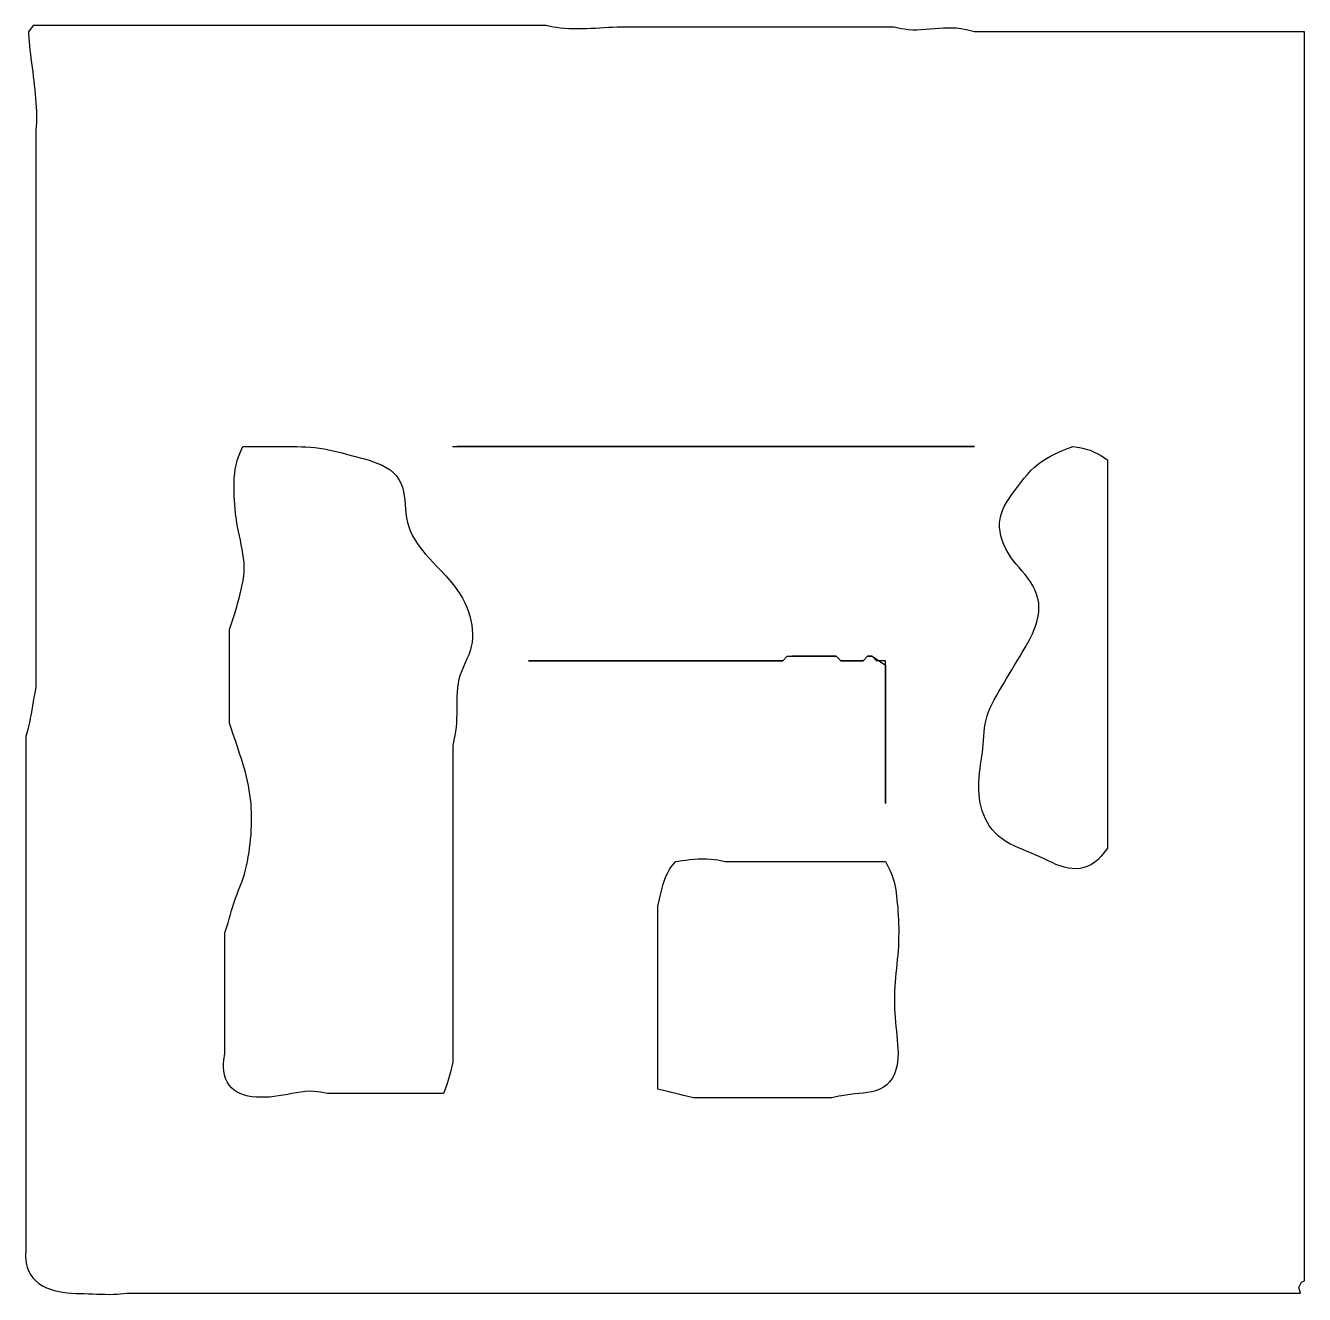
# Model space of a CAD drawing. Header units: metres. Extents: x 18 to 192, y 117 to 277.
# Drawn here: x 163.53 to 192.19, y 248.6 to 277.04 of the extents above; entities that cross this region are included whole.
import ezdxf

# ---------------------------------------------------------------- set-up
doc = ezdxf.new("R2010")
doc.units = ezdxf.units.M
for name, color, linetype in [('DETAILS', 3, 'Continuous'), ('HOLES', 1, 'Continuous'), ('OUTER', 7, 'Continuous')]:
    doc.layers.add(name, color=color, linetype=linetype)

msp = doc.modelspace()

# ---------------------------------------------------------------- linework, layer by layer
at = {"layer": 'DETAILS'}
for points in [[(173.1, 267.6), (184.8, 267.6), (173.2, 267.6)], [(180.6, 262.9), (180.5, 262.8), (174.8, 262.8), (180.5, 262.8), (180.6, 262.9), (181.7, 262.9), (181.8, 262.8), (182.3, 262.8), (182.4, 262.9), (182.5, 262.9), (182.8, 262.7), (182.8, 259.6), (182.8, 262.8), (182.6, 262.8), (182.5, 262.9), (182.4, 262.9), (182.3, 262.8), (181.8, 262.8), (181.7, 262.9), (180.7, 262.9)]]:
    msp.add_lwpolyline(points, dxfattribs=at)
at = {"layer": 'HOLES'}
for points in [[(168.4, 267.6), (168.557, 267.6), (168.63, 267.6), (168.716, 267.6), (168.817, 267.6), (168.911, 267.6), (169.009, 267.6), (169.109, 267.6), (169.209, 267.6), (169.31, 267.6), (169.411, 267.6), (169.512, 267.6), (169.613, 267.599), (169.714, 267.597), (169.815, 267.593), (169.916, 267.587), (170.017, 267.578), (170.118, 267.565), (170.219, 267.549), (170.32, 267.53), (170.421, 267.508), (170.522, 267.483), (170.623, 267.458), (170.724, 267.431), (170.825, 267.404), (170.926, 267.378), (171.028, 267.351), (171.129, 267.323), (171.229, 267.293), (171.329, 267.261), (171.427, 267.224), (171.523, 267.183), (171.613, 267.135), (171.698, 267.079), (171.775, 267.016), (171.842, 266.945), (171.898, 266.866), (171.944, 266.781), (171.978, 266.69), (172.003, 266.596), (172.019, 266.499), (172.03, 266.4), (172.038, 266.3), (172.045, 266.2), (172.054, 266.1), (172.068, 266), (172.089, 265.9), (172.118, 265.8), (172.157, 265.7), (172.205, 265.6), (172.263, 265.5), (172.331, 265.4), (172.407, 265.3), (172.489, 265.2), (172.577, 265.1), (172.668, 265), (172.762, 264.9), (172.856, 264.8), (172.948, 264.7), (173.037, 264.6), (173.12, 264.5), (173.197, 264.4), (173.266, 264.3), (173.326, 264.2), (173.378, 264.1), (173.422, 264), (173.459, 263.9), (173.489, 263.8), (173.513, 263.7), (173.53, 263.6), (173.542, 263.501), (173.548, 263.403), (173.546, 263.306), (173.536, 263.21), (173.519, 263.116), (173.493, 263.024), (173.461, 262.934), (173.423, 262.845), (173.383, 262.755), (173.342, 262.666), (173.304, 262.576), (173.271, 262.484), (173.244, 262.39), (173.223, 262.294), (173.209, 262.197), (173.2, 262.099), (173.195, 262), (173.194, 261.9), (173.193, 261.8), (173.193, 261.7), (173.192, 261.601), (173.19, 261.503), (173.185, 261.406), (173.178, 261.313), (173.165, 261.213), (173.152, 261.127), (173.139, 261.056), (173.103, 260.9), (173.103, 253.8), (173.069, 253.647), (173.052, 253.578), (173.032, 253.5), (173.003, 253.4), (172.979, 253.322), (172.957, 253.253), (172.9, 253.1), (170.3, 253.1), (170.144, 253.132), (170.073, 253.14), (169.987, 253.146), (169.887, 253.149), (169.794, 253.143), (169.697, 253.132), (169.599, 253.117), (169.5, 253.099), (169.4, 253.08), (169.3, 253.061), (169.2, 253.044), (169.1, 253.031), (169, 253.021), (168.901, 253.015), (168.803, 253.014), (168.706, 253.017), (168.612, 253.026), (168.52, 253.041), (168.434, 253.063), (168.352, 253.091), (168.275, 253.127), (168.206, 253.172), (168.145, 253.226), (168.092, 253.288), (168.048, 253.358), (168.013, 253.434), (167.988, 253.516), (167.972, 253.599), (167.968, 253.693), (167.969, 253.775), (167.973, 253.845), (168, 254), (168, 256.7), (168.048, 256.856), (168.069, 256.927), (168.094, 257.012), (168.122, 257.11), (168.148, 257.2), (168.176, 257.292), (168.207, 257.385), (168.239, 257.476), (168.272, 257.566), (168.306, 257.655), (168.34, 257.745), (168.374, 257.834), (168.406, 257.924), (168.434, 258.016), (168.46, 258.11), (168.483, 258.206), (168.504, 258.303), (168.522, 258.401), (168.538, 258.5), (168.552, 258.6), (168.565, 258.7), (168.575, 258.8), (168.584, 258.9), (168.59, 259), (168.594, 259.1), (168.596, 259.2), (168.596, 259.3), (168.594, 259.4), (168.59, 259.5), (168.583, 259.6), (168.573, 259.7), (168.56, 259.8), (168.545, 259.9), (168.527, 260), (168.506, 260.1), (168.482, 260.2), (168.456, 260.3), (168.428, 260.4), (168.399, 260.5), (168.368, 260.6), (168.336, 260.699), (168.304, 260.797), (168.272, 260.894), (168.241, 260.987), (168.207, 261.087), (168.178, 261.173), (168.154, 261.244), (168.1, 261.4), (168.1, 263.5), (168.154, 263.656), (168.178, 263.727), (168.205, 263.813), (168.236, 263.913), (168.262, 264.006), (168.29, 264.103), (168.317, 264.201), (168.342, 264.3), (168.366, 264.4), (168.388, 264.5), (168.407, 264.6), (168.42, 264.7), (168.428, 264.8), (168.43, 264.9), (168.426, 265), (168.417, 265.1), (168.402, 265.2), (168.385, 265.3), (168.365, 265.4), (168.344, 265.5), (168.324, 265.6), (168.303, 265.7), (168.283, 265.8), (168.266, 265.9), (168.25, 266), (168.237, 266.1), (168.226, 266.2), (168.217, 266.3), (168.21, 266.4), (168.206, 266.5), (168.203, 266.6), (168.203, 266.7), (168.204, 266.8), (168.209, 266.899), (168.217, 266.997), (168.23, 267.094), (168.247, 267.187), (168.276, 267.287), (168.303, 267.373), (168.329, 267.444)], [(187, 267.6), (187.15, 267.581), (187.218, 267.566), (187.298, 267.545), (187.388, 267.518), (187.478, 267.476), (187.558, 267.436), (187.627, 267.399), (187.776, 267.3), (187.776, 258.6), (187.676, 258.464), (187.626, 258.409), (187.566, 258.348), (187.492, 258.282), (187.419, 258.234), (187.34, 258.194), (187.255, 258.164), (187.167, 258.145), (187.077, 258.138), (186.985, 258.14), (186.893, 258.152), (186.803, 258.173), (186.713, 258.201), (186.623, 258.236), (186.534, 258.275), (186.445, 258.317), (186.355, 258.36), (186.263, 258.403), (186.17, 258.445), (186.074, 258.487), (185.977, 258.527), (185.879, 258.566), (185.782, 258.607), (185.685, 258.65), (185.591, 258.697), (185.5, 258.749), (185.414, 258.806), (185.334, 258.87), (185.261, 258.94), (185.195, 259.014), (185.136, 259.093), (185.085, 259.175), (185.04, 259.259), (185.003, 259.346), (184.972, 259.434), (184.946, 259.524), (184.925, 259.616), (184.91, 259.71), (184.9, 259.806), (184.894, 259.903), (184.892, 260), (184.894, 260.097), (184.899, 260.194), (184.908, 260.29), (184.92, 260.384), (184.933, 260.476), (184.947, 260.566), (184.961, 260.655), (184.973, 260.745), (184.983, 260.834), (184.991, 260.924), (184.998, 261.015), (185.003, 261.107), (185.01, 261.2), (185.02, 261.293), (185.035, 261.385), (185.055, 261.476), (185.081, 261.566), (185.113, 261.655), (185.151, 261.745), (185.194, 261.834), (185.241, 261.924), (185.292, 262.016), (185.345, 262.11), (185.4, 262.206), (185.458, 262.303), (185.516, 262.401), (185.576, 262.5), (185.635, 262.6), (185.695, 262.7), (185.756, 262.8), (185.817, 262.9), (185.876, 263), (185.934, 263.1), (185.991, 263.2), (186.044, 263.3), (186.093, 263.4), (186.137, 263.5), (186.174, 263.6), (186.204, 263.7), (186.226, 263.8), (186.239, 263.9), (186.242, 264), (186.235, 264.099), (186.217, 264.198), (186.189, 264.294), (186.152, 264.388), (186.106, 264.48), (186.052, 264.567), (185.993, 264.651), (185.929, 264.732), (185.863, 264.811), (185.796, 264.889), (185.73, 264.968), (185.666, 265.049), (185.605, 265.133), (185.549, 265.22), (185.499, 265.312), (185.455, 265.406), (185.417, 265.502), (185.389, 265.599), (185.369, 265.697), (185.359, 265.794), (185.358, 265.89), (185.369, 265.984), (185.391, 266.076), (185.423, 266.166), (185.464, 266.255), (185.514, 266.345), (185.57, 266.434), (185.632, 266.524), (185.697, 266.615), (185.765, 266.707), (185.835, 266.799), (185.908, 266.89), (185.984, 266.978), (186.062, 267.061), (186.144, 267.14), (186.229, 267.212), (186.316, 267.277), (186.408, 267.335), (186.499, 267.386), (186.589, 267.431), (186.687, 267.475), (186.772, 267.511), (186.844, 267.54)], [(178.1, 258.3), (178.256, 258.322), (178.327, 258.331), (178.413, 258.342), (178.512, 258.352), (178.603, 258.359), (178.697, 258.363), (178.788, 258.363), (178.887, 258.355), (178.973, 258.345), (179.044, 258.335), (179.2, 258.3), (182.8, 258.3), (182.871, 258.167), (182.899, 258.108), (182.929, 258.038), (182.962, 257.958), (182.984, 257.887), (183.003, 257.814), (183.018, 257.741), (183.031, 257.668), (183.041, 257.594), (183.05, 257.518), (183.058, 257.44), (183.066, 257.359), (183.075, 257.273), (183.082, 257.184), (183.088, 257.091), (183.093, 256.996), (183.096, 256.899), (183.098, 256.8), (183.099, 256.7), (183.097, 256.6), (183.094, 256.5), (183.09, 256.4), (183.084, 256.3), (183.076, 256.2), (183.066, 256.1), (183.055, 256), (183.045, 255.9), (183.034, 255.8), (183.024, 255.7), (183.016, 255.6), (183.01, 255.5), (183.006, 255.4), (183.003, 255.3), (183.002, 255.2), (183.003, 255.1), (183.006, 255), (183.01, 254.9), (183.016, 254.8), (183.024, 254.7), (183.034, 254.6), (183.045, 254.5), (183.055, 254.4), (183.066, 254.3), (183.074, 254.2), (183.08, 254.1), (183.083, 254), (183.08, 253.9), (183.071, 253.801), (183.054, 253.704), (183.029, 253.61), (182.994, 253.52), (182.949, 253.437), (182.894, 253.361), (182.829, 253.295), (182.755, 253.24), (182.673, 253.195), (182.585, 253.161), (182.493, 253.136), (182.397, 253.119), (182.3, 253.107), (182.202, 253.098), (182.106, 253.089), (182.013, 253.08), (181.913, 253.065), (181.827, 253.051), (181.756, 253.038), (181.6, 253), (178.5, 253), (178.346, 253.041), (178.275, 253.058), (178.193, 253.078), (178.1, 253.1), (178.007, 253.122), (177.925, 253.142), (177.854, 253.159), (177.7, 253.2), (177.7, 257.3), (177.739, 257.455), (177.756, 257.526), (177.775, 257.61), (177.799, 257.706), (177.822, 257.792), (177.849, 257.879), (177.879, 257.962), (177.923, 258.046), (177.964, 258.118), (178.001, 258.178)]]:
    msp.add_lwpolyline(points, close=True, dxfattribs=at)
at = {"layer": 'OUTER'}
msp.add_lwpolyline([(163.6, 276.9), (163.607, 276.744), (163.612, 276.673), (163.619, 276.587), (163.628, 276.487), (163.639, 276.394), (163.651, 276.297), (163.664, 276.199), (163.678, 276.1), (163.691, 276), (163.704, 275.9), (163.716, 275.8), (163.726, 275.7), (163.736, 275.6), (163.746, 275.5), (163.754, 275.401), (163.762, 275.303), (163.769, 275.206), (163.774, 275.113), (163.776, 275.013), (163.775, 274.927), (163.774, 274.856), (163.762, 274.7), (163.762, 262.2), (163.729, 262.044), (163.716, 261.973), (163.701, 261.887), (163.683, 261.788), (163.668, 261.697), (163.653, 261.603), (163.637, 261.512), (163.616, 261.413), (163.597, 261.327), (163.58, 261.256), (163.538, 261.1), (163.538, 249.6), (163.531, 249.447), (163.536, 249.378), (163.547, 249.297), (163.566, 249.204), (163.598, 249.123), (163.64, 249.044), (163.694, 248.969), (163.758, 248.901), (163.831, 248.841), (163.911, 248.789), (163.997, 248.745), (164.087, 248.71), (164.18, 248.681), (164.274, 248.659), (164.369, 248.643), (164.464, 248.632), (164.56, 248.624), (164.655, 248.62), (164.751, 248.616), (164.846, 248.614), (164.941, 248.611), (165.037, 248.608), (165.131, 248.604), (165.225, 248.601), (165.317, 248.598), (165.406, 248.596), (165.501, 248.598), (165.583, 248.602), (165.651, 248.606), (165.8, 248.623), (192.1, 248.623), (192.063, 248.749), (192.127, 248.874), (192.19, 248.9), (192.19, 276.9), (184.8, 276.9), (184.644, 276.938), (184.573, 276.951), (184.487, 276.964), (184.387, 276.977), (184.294, 276.982), (184.197, 276.983), (184.099, 276.981), (184, 276.974), (183.9, 276.966), (183.8, 276.957), (183.701, 276.948), (183.603, 276.941), (183.506, 276.937), (183.413, 276.937), (183.313, 276.945), (183.227, 276.955), (183.156, 276.965), (183, 277), (177.2, 277), (177.044, 277.005), (176.973, 277.005), (176.887, 277.004), (176.787, 277.002), (176.694, 276.997), (176.597, 276.991), (176.499, 276.986), (176.4, 276.98), (176.3, 276.975), (176.2, 276.97), (176.1, 276.966), (176, 276.964), (175.901, 276.963), (175.803, 276.963), (175.706, 276.966), (175.613, 276.971), (175.513, 276.982), (175.427, 276.994), (175.356, 277.005), (175.2, 277.038), (163.7, 277.038)], close=True, dxfattribs=at)

doc.saveas('drawing.dxf')
